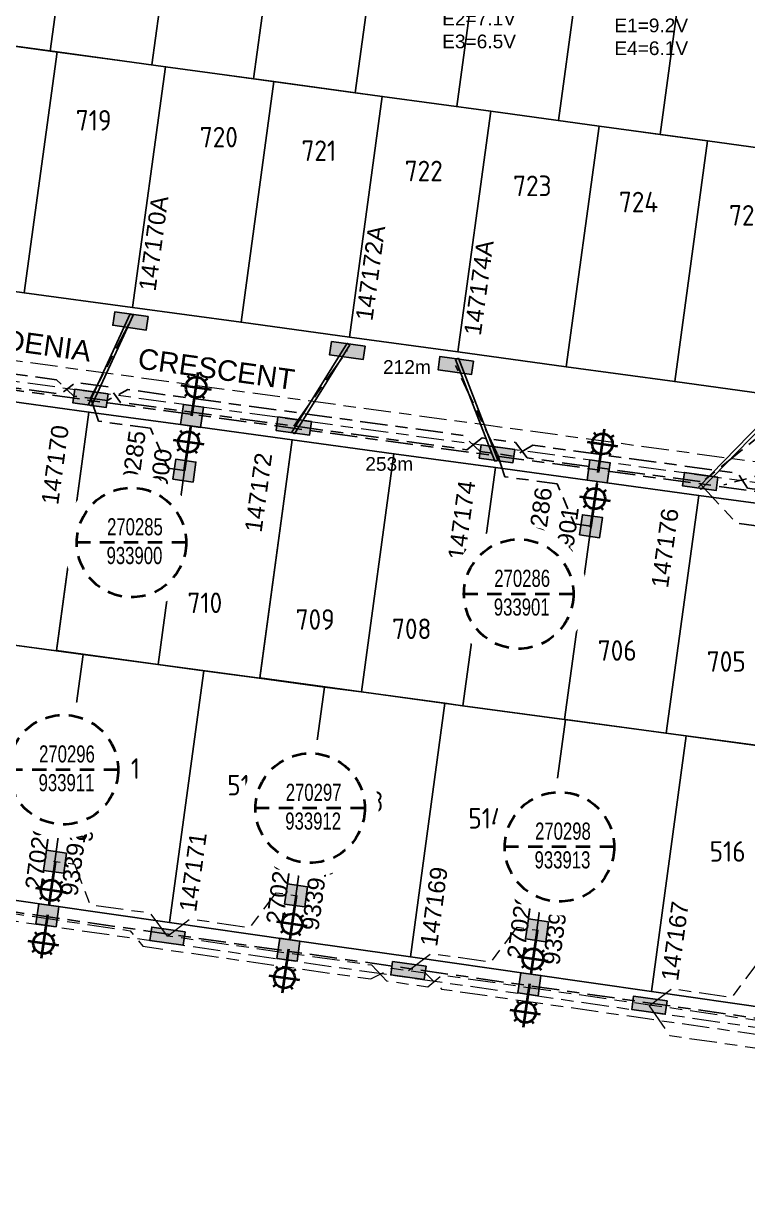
# Model space of a CAD drawing. Header units: metres. Extents: x 281839 to 283900, y 6133059 to 6135046.
# Drawn here: x 282044.3 to 282150.3, y 6134309.2 to 6134479.1 of the extents above; entities that cross this region are included whole.
import ezdxf
from ezdxf.enums import TextEntityAlignment as Align

# ---------------------------------------------------------------- set-up
doc = ezdxf.new("R2010")
doc.units = ezdxf.units.M
doc.linetypes.add('Cable Exist UG', pattern=[8.2, 4, -1.2, 1.8, -1.2])
doc.linetypes.add('Dash', pattern=[5, 3, -2])
for name, color, linetype in [('_User Stage 5 Columns', 255, 'Continuous'), ('_User Stage 5 HV', 255, 'Continuous'), ('_User Stage 5 Lanterns', 255, 'Continuous'), ('_User Stage 5 LV', 255, 'Continuous'), ('_User Stage 5 Pillars', 7, 'Continuous'), ('_User Stage 5 Site Plan', 255, 'Continuous'), ('_User Stage 5 Trench', 255, 'Continuous'), ('_User Stage 6 HV', 7, 'Continuous'), ('_User Stage 7 Columns', 255, 'Continuous'), ('_User Stage 7 Lanterns', 255, 'Continuous'), ('_User Stage 7 LV', 255, 'Continuous'), ('_User Stage 7 Site Plan', 7, 'Continuous'), ('_User Stage 8 Lots', 7, 'Continuous'), ('_User Steg 7 Trench', 255, 'Continuous'), ('Notes', 7, 'Continuous'), ('Notes_LV_MISC', 7, 'Continuous')]:
    doc.layers.add(name, color=color, linetype=linetype)
doc.styles.add('COLUMN_LABEL', font='arial.ttf')
doc.styles.add('iecARIAL', font='arial.ttf', dxfattribs={"height": 2})
doc.styles.add('LotNum', font='isocp.shx', dxfattribs={"height": 1.8})
doc.styles.add('POLE_LABEL', font='arial.ttf')
doc.styles.get("Standard").update_dxf_attribs({"font": 'arial.ttf'})
doc.linetypes.add('Cable New UG', pattern='A,7,-0.25,["x",Standard,S=2,R=0,X=0.2,Y=-0.8],-2.1', length=9.35)

# ---------------------------------------------------------------- blocks, each defined once
blk = doc.blocks.new('*U127')
blk.add_hatch(color=256).paths.add_polyline_path([(-2.475, 3), (-2.475, 1.02), (2.475, 1.02), (2.475, 3)])
blk.add_lwpolyline([(-2.475, 1.02), (2.475, 1.02), (2.475, 3), (-2.475, 3)], close=True)
at = {"style": 'iecARIAL', "flags": 8}
blk.add_attdef('ASSET_NUM', (1.5, 3.5), '', height=2.5, dxfattribs=at)
for tag, p, flags in [('OWNED_BY', (0, -0.2), 9), ('STATE', (0, -0.4), 9), ('SUPPORT_TYPE', (0, -0.6), 9), ('STREETNAME', (0, -1.8), 9), ('USAGE', (0, -0.8), 9), ('LEGEND', (0, -1), 9), ('LOCATION', (0, -1.2), 9), ('NOTES', (0, -1.4), 9), ('PARENT', (0, -1.6), 9), ('SUBURB', (0, -2), 1)]:
    blk.add_attdef(tag, p, '', height=0.2, dxfattribs=dict(flags=flags))
blk = doc.blocks.new('COLUMN_EXT')
blk.add_hatch(color=256).paths.add_polyline_path([(-1.49, 1.48), (-1.49, -1.49), (1.48, -1.49), (1.48, 1.48)])
blk.add_lwpolyline([(-1.49, -1.49), (1.48, -1.49), (1.48, 1.48), (-1.49, 1.48)], close=True)
for tag, height, style, flags, p in [('ASSET_NUM', 2.5, 'COLUMN_LABEL', 8, (2, 2)), ('STRUCTURE_PLANT_NUMBER', 0.2, 'POLE_LABEL', 9, (1.81, 0.03)), ('STREET_CODE', 0.2, 'COLUMN_LABEL', 9, (1.81, -0.2))]:
    blk.add_attdef(tag, text='', height=height, dxfattribs=dict(style=style, flags=flags)).set_placement(p, align=Align.MIDDLE_LEFT)
at = {"flags": 9}
for tag, p in [('COLUMN_TYPE', (1.81, -0.4)), ('OWNED_BY', (1.81, -0.6)), ('STATE', (1.81, -0.8)), ('USAGE', (1.81, -1)), ('STREETNAME', (1.81, -1.6)), ('SUBURB', (1.81, -1.8)), ('LEGEND', (1.81, -1.2)), ('LOCATION', (1.81, -1.4)), ('NOTES', (1.81, -2))]:
    blk.add_attdef(tag, text='', height=0.2, dxfattribs=at).set_placement(p, align=Align.MIDDLE_LEFT)
at = {"flags": 1}
blk.add_attdef('Z', (1.81, -2.35), '', height=0.2, dxfattribs=at)
blk = doc.blocks.new('SL_LANTERN_EXT')
at = {"lineweight": 40}
for p, q in [((-1.46, 5.68), (-1.06, 5.28)), ((0, 1.97), (0, 6.47)), ((1.46, 5.68), (1.06, 5.28)), ((-2.25, 4.22), (2.25, 4.22)), ((-1.46, 2.76), (-1.06, 3.16)), ((0, 0), (0, 2.72)), ((1.46, 2.76), (1.06, 3.16))]:
    blk.add_line(p, q, dxfattribs=at)
blk.add_circle((0, 4.22), 1.5, dxfattribs=at)
at = {"style": 'iecARIAL', "flags": 8}
blk.add_attdef('ASSET_NUM', (1.5, 1.5), '', height=2.5, dxfattribs=at)
for tag, p, height, flags in [('OPERATING_VOLTAGE', (0.98, -1.65), 0.2, 9), ('ORIENTATION', (0.98, -1.85), 0.2, 9), ('CONSTRUCTED_VOLTAGE', (0.98, -0.65), 0.2, 9), ('CONTROL_TYPE', (0.98, -0.85), 0.2, 9), ('LANTERN_PURPOSE', (0.98, -1.05), 0.2, 9), ('LANTERN_TYPE', (0.98, -1.25), 0.2, 9), ('NO_PHASES', (0.98, -1.45), 0.2, 9), ('LNUMBER', (2.18, -3.25), 2.5, 8), ('OWNED_BY', (0.98, -2.05), 0.2, 9), ('STATE', (0.98, -2.25), 0.2, 9), ('USAGE', (0.98, -2.45), 0.2, 9), ('CEXIST', (0.98, -2.65), 0.2, 9), ('CNEW', (0.98, -2.85), 0.2, 9), ('CNUMBER', (0.98, -3.05), 0.2, 9), ('CREMOVE', (0.98, -3.25), 0.2, 9), ('CREPLACE', (0.98, -3.45), 0.2, 9), ('LKINGHEIGHT', (0.98, -3.65), 0.2, 9), ('LBRACKET', (0.98, -3.85), 0.2, 9), ('LBRACKETVOCAB', (0.98, -4.05), 0.2, 9), ('LCATEGORY', (0.98, -4.25), 0.2, 9), ('LCHARGE1', (0.98, -4.45), 0.2, 9), ('LCHARGE1PERCENT', (0.98, -4.65), 0.2, 9), ('LCHARGE2', (0.98, -4.85), 0.2, 9), ('LCHARGE2PERCENT', (0.98, -5.05), 0.2, 9), ('LCHARGE3', (0.98, -5.25), 0.2, 9), ('LCHARGE3PERCENT', (0.98, -5.45), 0.2, 9), ('LEXIST', (0.98, -5.65), 0.2, 9), ('LLAMP', (0.98, -5.85), 0.2, 9), ('LLAMPVOCAB', (0.98, -6.05), 0.2, 9), ('LMAST', (0.98, -6.25), 0.2, 9), ('LMASTVOCAB', (0.98, -6.45), 0.2, 9), ('LNEW', (0.98, -6.65), 0.2, 9), ('LANTNUMBER', (0.98, -6.85), 0.2, 9), ('LOUTREACH', (0.98, -7.25), 0.2, 9), ('LOUTREACHVOCAB', (0.98, -7.45), 0.2, 9), ('LRATECODE', (0.98, -7.65), 0.2, 9), ('LREMOVE', (0.98, -7.85), 0.2, 9), ('LREPLACE', (0.98, -8.05), 0.2, 9), ('LTYPE', (0.98, -8.25), 0.2, 9), ('LTYPEVOCAB', (0.98, -8.45), 0.2, 9), ('LEGEND', (0.98, -8.65), 0.2, 9), ('STREETNAME', (0.98, -9.25), 0.2, 9), ('SUBURB', (0.98, -9.45), 0.2, 1), ('LOCATION', (0.98, -8.85), 0.2, 9), ('NOTES', (0.98, -9.05), 0.2, 9)]:
    blk.add_attdef(tag, p, '', height=height, dxfattribs=dict(flags=flags))
blk = doc.blocks.new('SLANTERN_NUM_EXT')
blk.add_wipeout([(-0.31, 10), (-0.94, 9.96), (-1.57, 9.88), (-2.18, 9.76), (-2.79, 9.61), (-3.39, 9.41), (-3.97, 9.18), (-4.54, 8.91), (-5.09, 8.61), (-5.62, 8.27), (-6.13, 7.91), (-6.62, 7.5), (-7.07, 7.07), (-7.5, 6.62), (-7.91, 6.13), (-8.27, 5.62), (-8.61, 5.09), (-8.91, 4.54), (-9.18, 3.97), (-9.41, 3.39), (-9.61, 2.79), (-9.76, 2.18), (-9.88, 1.57), (-9.96, 0.94), (-10, 0.31), (-10, -0.31), (-9.96, -0.94), (-9.88, -1.57), (-9.76, -2.18), (-9.61, -2.79), (-9.41, -3.39), (-9.18, -3.97), (-8.91, -4.54), (-8.61, -5.09), (-8.27, -5.62), (-7.91, -6.13), (-7.5, -6.62), (-7.07, -7.07), (-6.62, -7.5), (-6.13, -7.91), (-5.62, -8.27), (-5.09, -8.61), (-4.54, -8.91), (-3.97, -9.18), (-3.39, -9.41), (-2.79, -9.61), (-2.18, -9.76), (-1.57, -9.88), (-0.94, -9.96), (-0.31, -10), (0.31, -10), (0.94, -9.96), (1.57, -9.88), (2.18, -9.76), (2.79, -9.61), (3.39, -9.41), (3.97, -9.18), (4.54, -8.91), (5.09, -8.61), (5.62, -8.27), (6.13, -7.91), (6.62, -7.5), (7.07, -7.07), (7.5, -6.62), (7.91, -6.13), (8.27, -5.62), (8.61, -5.09), (8.91, -4.54), (9.18, -3.97), (9.41, -3.39), (9.61, -2.79), (9.76, -2.18), (9.88, -1.57), (9.96, -0.94), (10, -0.31), (10, 0.31), (9.96, 0.94), (9.88, 1.57), (9.76, 2.18), (9.61, 2.79), (9.41, 3.39), (9.18, 3.97), (8.91, 4.54), (8.61, 5.09), (8.27, 5.62), (7.91, 6.13), (7.5, 6.62), (7.07, 7.07), (6.62, 7.5), (6.13, 7.91), (5.62, 8.27), (5.09, 8.61), (4.54, 8.91), (3.97, 9.18), (3.39, 9.41), (2.79, 9.61), (2.18, 9.76), (1.57, 9.88), (0.94, 9.96), (0.31, 10)])
at = {"linetype": 'Dash', "lineweight": 40, "ltscale": 0.7}
blk.add_line((8, 0), (-8, 0), dxfattribs=at)
blk.add_circle((0, 0), 8, dxfattribs=at)
at = {"lineweight": 40, "width": 0.7}
for tag, p in [('SNUMBER', (0.51, 1.05)), ('CNUMBER', (0.44, -3.15))]:
    blk.add_attdef(tag, text='', height=2.5, dxfattribs=at).set_placement(p, align=Align.CENTER)
at = {"lineweight": 40, "flags": 1}
blk.add_attdef('Z', (0, 0), '', height=0.2, dxfattribs=at)

msp = doc.modelspace()

# ---------------------------------------------------------------- linework, layer by layer
at = {"layer": '_User Stage 5 HV', "linetype": 'Cable Exist UG', "lineweight": 0, "flags": 128}
msp.add_lwpolyline([(281939.28, 6134362.76), (282164.63, 6134330.5), (282172.26, 6134335.36), (282184.74, 6134363.2, -0.020448), (282190.53, 6134374.73, -0.020448)], format="xyb", dxfattribs=at)
at = {"layer": '_User Stage 5 LV', "linetype": 'Cable Exist UG', "lineweight": 0, "flags": 128}
msp.add_lwpolyline([(282266.18, 6134454.23), (282263.46, 6134454.09), (282260.42, 6134450.32), (282254.01, 6134442.43), (282245.79, 6134432.32), (282233.8, 6134417.59), (282233.8, 6134414.37), (282230.68, 6134410.53), (282227.49, 6134409.84), (282213.16, 6134392.21, 0.027723), (282205.34, 6134381.14), (282198.4, 6134385.73, 0.006971), (282197.17, 6134383.87), (282197.17, 6134383.87), (282190.24, 6134372.11), (282190.24, 6134372.11), (282190.24, 6134372.11, 0.012019), (282187.41, 6134366.6), (282184.94, 6134365.67), (282182.59, 6134361.31), (282183.68, 6134358.39), (282173.05, 6134334.67), (282170.67, 6134328.77), (282160.95, 6134330.14), (282157.98, 6134332.46), (282135.9, 6134335.62), (282105.54, 6134339.97), (282103.48, 6134338.24), (282097.52, 6134339.1), (282095.29, 6134341.44), (282065.41, 6134345.71)], format="xyb", dxfattribs=at)
for points in [[(281923.86, 6134365.98), (281959.49, 6134360.87), (282007.58, 6134353.99), (282015.43, 6134353.03), (282059.96, 6134346.49), (282061.83, 6134344.21), (282065.13, 6134343.73), (282095.15, 6134339.44), (282098.21, 6134341), (282103.11, 6134340.32), (282105.48, 6134337.96), (282135.61, 6134333.64), (282159.04, 6134330.29), (282161.23, 6134331.98), (282163.68, 6134331.64)], [(282065.43, 6134345.69), (282062.93, 6134349.04), (282054.14, 6134350.21), (282051.87, 6134356.17), (282048.76, 6134356.59)], [(282065.41, 6134345.69), (282068.72, 6134348.23), (282077.5, 6134346.94), (282081.32, 6134352.04), (282084.43, 6134351.6)], [(282100.65, 6134340.65), (282103.96, 6134343.18), (282112.74, 6134341.9), (282116.56, 6134347), (282119.67, 6134346.55)], [(282135.88, 6134335.5), (282139.2, 6134338.03), (282147.98, 6134336.75), (282151.8, 6134341.85), (282154.9, 6134341.41)], [(282135.88, 6134335.5), (282138.9, 6134331.15), (282171.89, 6134326.43), (282173.42, 6134330.25), (282193.82, 6134327.33), (282236.05, 6134321.29), (282320.4, 6134309.21)]]:
    msp.add_lwpolyline(points, dxfattribs=at)
at = {"layer": '_User Stage 5 Site Plan'}
for points in [[(282030.46, 6134352.74), (282035.44, 6134389.25), (282049.12, 6134387.4), (282053.08, 6134386.86), (282048.08, 6134350.22)], [(282065.7, 6134347.69), (282070.72, 6134384.48), (282078.85, 6134383.38), (282088.36, 6134382.1), (282083.32, 6134345.17)], [(282083.32, 6134345.17), (282088.36, 6134382.1), (282093.72, 6134381.38), (282106, 6134379.72), (282100.94, 6134342.65)]]:
    msp.add_lwpolyline(points, close=True, dxfattribs=at)
for points in [[(282048.08, 6134350.22), (282053.08, 6134386.86), (282063.99, 6134385.39), (282070.72, 6134384.48), (282065.7, 6134347.69), (282048.08, 6134350.22)], [(282100.94, 6134342.65), (282106, 6134379.72), (282108.58, 6134379.37), (282123.45, 6134377.36), (282123.64, 6134377.34), (282118.56, 6134340.13), (282100.94, 6134342.65)], [(282118.56, 6134340.13), (282123.64, 6134377.34), (282138.31, 6134375.36), (282141.28, 6134374.95), (282136.18, 6134337.6), (282118.56, 6134340.13)], [(282136.18, 6134337.6), (282141.28, 6134374.95), (282153.25, 6134373.34), (282158.89, 6134371.59), (282153.8, 6134335.08), (282136.18, 6134337.6)]]:
    msp.add_lwpolyline(points, dxfattribs=at)
at = {"layer": '_User Stage 5 Trench', "linetype": 'Cable Exist UG'}
msp.add_lwpolyline([(281923.9, 6134366.27), (282164.34, 6134331.86), (282171.23, 6134336.24), (282183.55, 6134363.74, -0.044982), (282197.6, 6134388.61, -0.044982)], format="xyb", dxfattribs=at)
at = {"layer": '_User Stage 6 HV', "linetype": 'Cable Exist UG', "lineweight": 0, "flags": 128}
for points in [[(281980.39, 6134438.4), (282158.68, 6134414.04, -0.073193), (282184.38, 6134407.51, -0.073193)], [(281979.98, 6134435.43), (282158.33, 6134411.06, -0.074648), (282183.65, 6134404.56, -0.046284), (282197.98, 6134396.87), (282199.42, 6134388.9), (282195.69, 6134383.35), (282192.87, 6134378.74), (282190.53, 6134374.73)]]:
    msp.add_lwpolyline(points, format="xyb", dxfattribs=at)
at = {"layer": '_User Stage 7 LV', "color": 7, "linetype": 'Cable Exist UG', "flags": 128}
for points in [[(282054.16, 6134424.3), (282054.16, 6134424.3), (282054.16, 6134424.3), (282060.01, 6134435.59)], [(282083.89, 6134420.24), (282083.89, 6134420.24), (282083.89, 6134420.24), (282091.71, 6134431.26)], [(282113.61, 6134416.18), (282113.61, 6134416.18), (282113.61, 6134416.18), (282107.56, 6134429.09)], [(282054.21, 6134424.28), (282055.32, 6134420.95), (282062.94, 6134419.94), (282065.48, 6134414.08), (282067.9, 6134413.74)], [(282113.66, 6134416.15), (282114.77, 6134412.82), (282122.39, 6134411.81), (282124.93, 6134405.95), (282127.35, 6134405.62)], [(282143.34, 6134411.79), (282148.63, 6134406.04), (282174.04, 6134402.66), (282174.22, 6134398.09), (282176.95, 6134397.02)]]:
    msp.add_lwpolyline(points, dxfattribs=at)
for points in [[(282197.85, 6134388.49), (282199.8, 6134392.17), (282199.35, 6134394.67, 0.129047), (282158.16, 6134410.08), (282150.24, 6134411.17), (282148.87, 6134413.32), (282118.84, 6134417.43), (282116.06, 6134415.84), (282111.16, 6134416.51), (282108.65, 6134418.87), (282059.64, 6134425.57), (282056.62, 6134423.96), (282051.71, 6134424.63), (282049.21, 6134426.99), (282019.49, 6134431.09), (282016.68, 6134429.4), (281994.71, 6134432.41)], [(282143.33, 6134412.12, 0.000119), (282143.29, 6134412.12), (282118, 6134415.58), (282116.33, 6134417.83), (282111.42, 6134418.5), (282109.21, 6134416.78), (282058.54, 6134423.7), (282056.88, 6134425.93), (282051.97, 6134426.6), (282049.77, 6134424.9), (282024.43, 6134428.37)], [(282155.91, 6134421.93), (282143.34, 6134411.86, 0.011172), (282143.34, 6134411.86), (282143.34, 6134411.86)], [(282183.83, 6134363.59), (282189.68, 6134365.93), (282203.17, 6134390.33), (282202.47, 6134395.51, 0.124891), (282158.4, 6134412.07), (282151.75, 6134412.98), (282146.77, 6134411.65)]]:
    msp.add_lwpolyline(points, format="xyb", dxfattribs=at)
at = {"layer": '_User Stage 7 Site Plan'}
for points in [[(282033.42, 6134477.07), (282049.27, 6134474.91), (282044.47, 6134439.73), (282028.62, 6134441.9)], [(282080.98, 6134470.58), (282096.83, 6134468.41), (282092.03, 6134433.24), (282076.18, 6134435.4)], [(282039.08, 6134424.32), (282053.94, 6134422.29), (282049.17, 6134387.38), (282034.31, 6134389.41)], [(282068.8, 6134420.26), (282064.04, 6134385.4), (282049.18, 6134387.43), (282053.94, 6134422.29)], [(282078.9, 6134383.37), (282064.04, 6134385.4), (282068.8, 6134420.26), (282083.66, 6134418.23)], [(282093.77, 6134381.39), (282078.91, 6134383.42), (282083.66, 6134418.23), (282098.52, 6134416.2)], [(282108.63, 6134379.36), (282093.77, 6134381.39), (282098.52, 6134416.2), (282113.39, 6134414.17)]]:
    msp.add_lwpolyline(points, close=True, dxfattribs=at)
for points in [[(282049.27, 6134474.91), (282065.13, 6134472.74), (282060.32, 6134437.57), (282044.47, 6134439.73), (282049.27, 6134474.91)], [(282065.13, 6134472.74), (282080.98, 6134470.58), (282076.18, 6134435.4), (282060.32, 6134437.57), (282065.13, 6134472.74)], [(282096.83, 6134468.41), (282112.69, 6134466.25), (282107.88, 6134431.07), (282092.03, 6134433.24), (282096.83, 6134468.41)], [(282112.69, 6134466.25), (282128.54, 6134464.08), (282123.73, 6134428.91), (282107.88, 6134431.07), (282112.69, 6134466.25)], [(282128.54, 6134464.08), (282144.39, 6134461.92), (282139.59, 6134426.74), (282123.73, 6134428.91), (282128.54, 6134464.08)], [(282144.39, 6134461.92), (282160.24, 6134459.75), (282155.44, 6134424.58), (282139.59, 6134426.74), (282144.39, 6134461.92)], [(282123.5, 6134377.35), (282128.25, 6134412.14), (282113.39, 6134414.17), (282108.63, 6134379.36), (282123.5, 6134377.35)], [(282138.36, 6134375.37), (282143.11, 6134410.11), (282128.25, 6134412.14), (282123.5, 6134377.35), (282138.36, 6134375.34)], [(282153.3, 6134373.33), (282157.97, 6134408.08), (282143.11, 6134410.11), (282138.36, 6134375.34), (282153.29, 6134373.3)]]:
    msp.add_lwpolyline(points, dxfattribs=at)
at = {"layer": '_User Stage 8 Lots', "lineweight": 0, "flags": 128}
for points in [[(282053.08, 6134510.18), (282038.22, 6134512.21), (282033.42, 6134477.07), (282048.28, 6134475.04)], [(282067.94, 6134508.15), (282053.08, 6134510.18), (282048.28, 6134475.04), (282063.15, 6134473.01)], [(282082.81, 6134506.12), (282067.94, 6134508.15), (282063.15, 6134473.01), (282078.01, 6134470.98)], [(282097.67, 6134504.09), (282082.81, 6134506.12), (282078.01, 6134470.98), (282092.87, 6134468.95)], [(282112.53, 6134502.06), (282097.67, 6134504.09), (282092.87, 6134468.95), (282107.73, 6134466.92)], [(282127.39, 6134500.03), (282112.53, 6134502.06), (282107.73, 6134466.92), (282122.59, 6134464.89)], [(282142.25, 6134498), (282127.39, 6134500.03), (282122.59, 6134464.89), (282137.46, 6134462.86)], [(282157.12, 6134495.97), (282142.25, 6134498), (282137.46, 6134462.86), (282152.32, 6134460.83)]]:
    msp.add_lwpolyline(points, close=True, dxfattribs=at)
at = {"layer": '_User Steg 7 Trench'}
for p, q in [((282059.96, 6134436.66), (282053.86, 6134423.4)), ((282060.4, 6134436.46), (282054.3, 6134423.2)), ((282059.96, 6134436.66), (282060.18, 6134436.56)), ((282060.4, 6134436.46), (282060.18, 6134436.56)), ((282091.68, 6134432.35), (282083.6, 6134419.37)), ((282092.09, 6134432.1), (282084.01, 6134419.12)), ((282091.68, 6134432.35), (282091.89, 6134432.23)), ((282092.09, 6134432.1), (282091.89, 6134432.23)), ((282107.96, 6134430.15), (282107.74, 6134430.06)), ((282107.96, 6134430.15), (282113.75, 6134415.27)), ((282107.52, 6134429.98), (282107.74, 6134430.06)), ((282107.52, 6134429.98), (282113.3, 6134415.1)), ((282053.86, 6134423.4), (282054.08, 6134423.3)), ((282054.3, 6134423.2), (282054.08, 6134423.3)), ((282155.13, 6134423.73), (282143.08, 6134411.29)), ((282155.47, 6134423.4), (282143.42, 6134410.96)), ((282083.6, 6134419.37), (282083.8, 6134419.24)), ((282084.01, 6134419.12), (282083.8, 6134419.24)), ((282113.3, 6134415.1), (282113.53, 6134415.18)), ((282113.75, 6134415.27), (282113.53, 6134415.18)), ((282143.08, 6134411.29), (282143.25, 6134411.12)), ((282143.42, 6134410.96), (282143.25, 6134411.12))]:
    msp.add_line(p, q, dxfattribs=at)
at = {"layer": '_User Steg 7 Trench', "linetype": 'Cable Exist UG'}
msp.add_lwpolyline([(282197.93, 6134389.86), (282196.8, 6134396.09, 0.119797), (282158.17, 6134409.77), (281994.72, 6134432.1)], format="xyb", dxfattribs=at)

# ---------------------------------------------------------------- block references
at = {"layer": '_User Stage 5 Columns'}
ref = msp.add_blockref('COLUMN_EXT', (282047.87, 6134348.75), dxfattribs=dict(at, rotation=351.8539999999999))
ref.add_attrib('ASSET_NUM', '933911', dxfattribs={"layer": '0', "height": 2.5, "rotation": 82.223, "style": 'COLUMN_LABEL'}).set_placement((282051, 6134351.6), align=Align.MIDDLE_LEFT)
ref = msp.add_blockref('COLUMN_EXT', (282083.11, 6134343.7), dxfattribs=dict(at, rotation=351.8539999999999))
ref.add_attrib('ASSET_NUM', '933912', dxfattribs={"layer": '0', "height": 2.5, "rotation": 82.223, "style": 'COLUMN_LABEL'}).set_placement((282086.24, 6134346.56), align=Align.MIDDLE_LEFT)
ref = msp.add_blockref('COLUMN_EXT', (282118.35, 6134338.66), dxfattribs=dict(at, rotation=351.8539999999999))
ref.add_attrib('ASSET_NUM', '933913', dxfattribs={"layer": '0', "height": 2.5, "rotation": 82.223, "style": 'COLUMN_LABEL'}).set_placement((282121.48, 6134341.51), align=Align.MIDDLE_LEFT)
at = {"layer": '_User Stage 5 Lanterns'}
ref = msp.add_blockref('SL_LANTERN_EXT', (282047.88, 6134348.82), dxfattribs=dict(at, rotation=171.8567109792567))
ref.add_attrib('ASSET_NUM', '270296', (282047.04, 6134352.36), dxfattribs={"layer": '0', "height": 2.5, "rotation": 82.223, "style": 'iecARIAL'})
ref = msp.add_blockref('SL_LANTERN_EXT', (282083.12, 6134343.77), dxfattribs=dict(at, rotation=171.8567109792567))
ref.add_attrib('ASSET_NUM', '270297', (282082.28, 6134347.32), dxfattribs={"layer": '0', "height": 2.5, "rotation": 82.223, "style": 'iecARIAL'})
ref = msp.add_blockref('SL_LANTERN_EXT', (282118.36, 6134338.73), dxfattribs=dict(at, rotation=171.8567109792567))
ref.add_attrib('ASSET_NUM', '270298', (282117.52, 6134342.28), dxfattribs={"layer": '0', "height": 2.5, "rotation": 82.223, "style": 'iecARIAL'})
at = {"layer": '_User Stage 5 LV'}
ref = msp.add_blockref('SL_LANTERN_EXT', (282048.99, 6134356.56), dxfattribs=dict(at, rotation=171.857))
ref.add_attrib('ASSET_NUM', '270296', (282050.26, 6134360.28), dxfattribs={"layer": '0', "height": 2.5, "rotation": 82.2233, "style": 'iecARIAL'})
ref = msp.add_blockref('COLUMN_EXT', (282048.98, 6134356.56), dxfattribs=dict(at, rotation=171.854))
ref.add_attrib('ASSET_NUM', '933911', dxfattribs={"layer": '0', "height": 2.5, "rotation": 82.223, "style": 'COLUMN_LABEL'}).set_placement((282053.13, 6134359.51), align=Align.MIDDLE_LEFT)
ref = msp.add_blockref('SL_LANTERN_EXT', (282084.24, 6134351.63), dxfattribs=dict(at, rotation=171.857))
ref.add_attrib('ASSET_NUM', '270297', (282085.5, 6134355.34), dxfattribs={"layer": '0', "height": 2.5, "rotation": 82.2233, "style": 'iecARIAL'})
ref = msp.add_blockref('COLUMN_EXT', (282084.23, 6134351.63), dxfattribs=dict(at, rotation=171.854))
ref.add_attrib('ASSET_NUM', '933912', dxfattribs={"layer": '0', "height": 2.5, "rotation": 82.223, "style": 'COLUMN_LABEL'}).set_placement((282088.37, 6134354.57), align=Align.MIDDLE_LEFT)
ref = msp.add_blockref('SL_LANTERN_EXT', (282119.47, 6134346.53), dxfattribs=dict(at, rotation=171.857))
ref.add_attrib('ASSET_NUM', '270298', (282120.74, 6134350.25), dxfattribs={"layer": '0', "height": 2.5, "rotation": 82.2233, "style": 'iecARIAL'})
ref = msp.add_blockref('COLUMN_EXT', (282119.46, 6134346.53), dxfattribs=dict(at, rotation=171.854))
ref.add_attrib('ASSET_NUM', '933913', dxfattribs={"layer": '0', "height": 2.5, "rotation": 82.223, "style": 'COLUMN_LABEL'}).set_placement((282123.6, 6134349.48), align=Align.MIDDLE_LEFT)
at = {"layer": '_User Stage 5 Pillars'}
ref = msp.add_blockref('*U127', (282060.29, 6134437.59), dxfattribs=dict(at, rotation=172.0141864516013))
ref.add_attrib('ASSET_NUM', '147170A', (282063.67, 6134439.85), dxfattribs={"layer": '0', "height": 2.5, "rotation": 82.223, "style": 'iecARIAL'})
ref = msp.add_blockref('*U127', (282092, 6134433.26), dxfattribs=dict(at, rotation=172.0141864516013))
ref.add_attrib('ASSET_NUM', '147172A', (282095.38, 6134435.52), dxfattribs={"layer": '0', "height": 2.5, "rotation": 82.223, "style": 'iecARIAL'})
ref = msp.add_blockref('*U127', (282107.85, 6134431.09), dxfattribs=dict(at, rotation=172.0141864516013))
ref.add_attrib('ASSET_NUM', '147174A', (282111.23, 6134433.36), dxfattribs={"layer": '0', "height": 2.5, "rotation": 82.223, "style": 'iecARIAL'})
ref = msp.add_blockref('*U127', (282054.44, 6134426.28), dxfattribs=dict(at, rotation=172.0141864516013))
ref.add_attrib('ASSET_NUM', '147170', (282049.43, 6134408.63), dxfattribs={"layer": '0', "height": 2.5, "rotation": 82.223, "style": 'iecARIAL'})
ref = msp.add_blockref('*U127', (282084.17, 6134422.24), dxfattribs=dict(at, rotation=172.0141864516013))
ref.add_attrib('ASSET_NUM', '147172', (282079.17, 6134404.59), dxfattribs={"layer": '0', "height": 2.5, "rotation": 82.223, "style": 'iecARIAL'})
ref = msp.add_blockref('*U127', (282113.89, 6134418.18), dxfattribs=dict(at, rotation=172.0141864516013))
ref.add_attrib('ASSET_NUM', '147174', (282108.88, 6134400.53), dxfattribs={"layer": '0', "height": 2.5, "rotation": 82.223, "style": 'iecARIAL'})
ref = msp.add_blockref('*U127', (282143.61, 6134414.12), dxfattribs=dict(at, rotation=172.0141864516013))
ref.add_attrib('ASSET_NUM', '147176', (282138.61, 6134396.47), dxfattribs={"layer": '0', "height": 2.5, "rotation": 82.223, "style": 'iecARIAL'})
ref = msp.add_blockref('*U127', (282065.7, 6134347.69), dxfattribs=dict(at, rotation=172.0141864516013))
ref.add_attrib('ASSET_NUM', '147171', (282069.6, 6134349.12), dxfattribs={"layer": '0', "height": 2.5, "rotation": 82.223, "style": 'iecARIAL'})
ref = msp.add_blockref('*U127', (282100.94, 6134342.65), dxfattribs=dict(at, rotation=172.0141864516013))
ref.add_attrib('ASSET_NUM', '147169', (282104.84, 6134344.07), dxfattribs={"layer": '0', "height": 2.5, "rotation": 82.223, "style": 'iecARIAL'})
ref = msp.add_blockref('*U127', (282136.18, 6134337.6), dxfattribs=dict(at, rotation=172.0141864516013))
ref.add_attrib('ASSET_NUM', '147167', (282140.08, 6134339.03), dxfattribs={"layer": '0', "height": 2.5, "rotation": 82.223, "style": 'iecARIAL'})
at = {"layer": '_User Stage 7 Columns'}
ref = msp.add_blockref('COLUMN_EXT', (282069.01, 6134421.73), dxfattribs=dict(at, rotation=351.8539999999999))
ref.add_attrib('ASSET_NUM', '933900', dxfattribs={"layer": '0', "height": 2.5, "rotation": 82.223, "style": 'COLUMN_LABEL'}).set_placement((282063.29, 6134405.36), align=Align.MIDDLE_LEFT)
ref = msp.add_blockref('COLUMN_EXT', (282128.46, 6134413.61), dxfattribs=dict(at, rotation=351.8539999999999))
ref.add_attrib('ASSET_NUM', '933901', dxfattribs={"layer": '0', "height": 2.5, "rotation": 82.223, "style": 'COLUMN_LABEL'}).set_placement((282122.78, 6134396.88), align=Align.MIDDLE_LEFT)
at = {"layer": '_User Stage 7 Lanterns'}
ref = msp.add_blockref('SL_LANTERN_EXT', (282069, 6134421.73), dxfattribs=dict(at, rotation=351.857))
ref.add_attrib('ASSET_NUM', '270285', (282060.69, 6134407.83), dxfattribs={"layer": '0', "height": 2.5, "rotation": 82.2233, "style": 'iecARIAL'})
ref = msp.add_blockref('SL_LANTERN_EXT', (282128.42, 6134413.45), dxfattribs=dict(at, rotation=351.857))
ref.add_attrib('ASSET_NUM', '270286', (282120.11, 6134399.55), dxfattribs={"layer": '0', "height": 2.5, "rotation": 82.2233, "style": 'iecARIAL'})
at = {"layer": '_User Stage 7 LV'}
ref = msp.add_blockref('SL_LANTERN_EXT', (282067.9, 6134413.74), dxfattribs=dict(at, rotation=351.857))
ref.add_attrib('ASSET_NUM', '270285', (282059.59, 6134399.83), dxfattribs={"layer": '0', "height": 2.5, "rotation": 82.2233, "style": 'iecARIAL'})
ref = msp.add_blockref('COLUMN_EXT', (282067.91, 6134413.73), dxfattribs=dict(at, rotation=351.8539999999999))
ref.add_attrib('ASSET_NUM', '933900', dxfattribs={"layer": '0', "height": 2.5, "rotation": 82.223, "style": 'COLUMN_LABEL'}).set_placement((282062.13, 6134399.68), align=Align.MIDDLE_LEFT)
ref = msp.add_blockref('SL_LANTERN_EXT', (282127.32, 6134405.45), dxfattribs=dict(at, rotation=351.857))
ref.add_attrib('ASSET_NUM', '270286', (282119, 6134391.55), dxfattribs={"layer": '0', "height": 2.5, "rotation": 82.2233, "style": 'iecARIAL'})
ref = msp.add_blockref('COLUMN_EXT', (282127.36, 6134405.61), dxfattribs=dict(at, rotation=351.8539999999999))
ref.add_attrib('ASSET_NUM', '933901', dxfattribs={"layer": '0', "height": 2.5, "rotation": 82.223, "style": 'COLUMN_LABEL'}).set_placement((282121.58, 6134391.56), align=Align.MIDDLE_LEFT)

# ---------------------------------------------------------------- texts
at = {"layer": '_User Stage 5 Site Plan', "style": 'LotNum'}
for s, p in [('511', (282056.74, 6134368.68)), ('512', (282074.15, 6134366.26)), ('513', (282091.77, 6134363.83)), ('514', (282109.41, 6134361.41)), ('515', (282127.03, 6134358.98)), ('516', (282144.7, 6134356.57))]:
    msp.add_text(s, height=3, dxfattribs=at).set_placement(p)
at = {"layer": '_User Stage 6 HV', "linetype": 'Cable New UG', "lineweight": 0, "char_height": 2, "attachment_point": 1, "style": 'iecARIAL'}
for s, insert in [('212m', (282096.94, 6134429.87)), ('253m', (282094.35, 6134415.7))]:
    msp.add_mtext_dynamic_manual_height_columns(s, width=23.7633, gutter_width=10, heights=[0], dxfattribs=dict(at, insert=insert))
at = {"layer": '_User Stage 7 Site Plan', "style": 'LotNum'}
for s, p in [('719', (282052.01, 6134463.42)), ('720', (282070.14, 6134460.97)), ('721', (282085.01, 6134458.98)), ('722', (282100.11, 6134456.02)), ('723', (282115.96, 6134453.85)), ('724', (282131.43, 6134451.48)), ('725', (282147.54, 6134449.54)), ('711', (282054.46, 6134395.73)), ('710', (282068.34, 6134392.91)), ('709', (282084.16, 6134390.47)), ('708', (282098.25, 6134389.11)), ('707', (282113.7, 6134388.2)), ('706', (282128.35, 6134385.94)), ('705', (282144.29, 6134384.33))]:
    msp.add_text(s, height=3, dxfattribs=at).set_placement(p)
at = {"layer": 'Notes'}
msp.add_text('CALEDENIA      CRESCENT', height=3, rotation=352.0766, dxfattribs=at).set_placement((282030.5, 6134432.92))
at = {"layer": 'Notes_LV_MISC', "linetype": 'Cable New UG', "lineweight": 0, "char_height": 2, "attachment_point": 1, "style": 'iecARIAL'}
for s, heights, insert in [('VD2=7.2V\\PE2=7.1V\\PE3=6.5V', [12.15], (282105.59, 6134484.12)), ('VD2=8.2V\\PE1=9.2V\\PE4=6.1V\\P', [14.67], (282130.76, 6134483.13))]:
    msp.add_mtext_dynamic_manual_height_columns(s, width=17.9714, gutter_width=10, heights=heights, dxfattribs=dict(at, insert=insert))

# ---------------------------------------------------------------- next in the draw order: block references
at = {"layer": 'Notes_LV_MISC'}
for p, values in [((282060.15, 6134403.22), {'SNUMBER': '270285', 'CNUMBER': '933900'}), ((282116.78, 6134395.69), {'SNUMBER': '270286', 'CNUMBER': '933901'}), ((282050.21, 6134370.02), {'SNUMBER': '270296', 'CNUMBER': '933911'}), ((282086.28, 6134364.41), {'SNUMBER': '270297', 'CNUMBER': '933912'}), ((282122.74, 6134358.74), {'SNUMBER': '270298', 'CNUMBER': '933913'})]:
    msp.add_blockref('SLANTERN_NUM_EXT', p, dxfattribs=at).add_auto_attribs(values)

doc.saveas('drawing.dxf')
